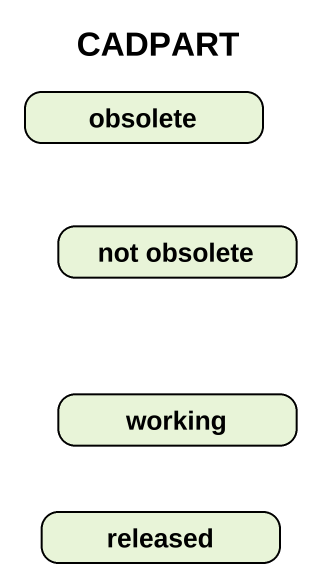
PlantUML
@startuml
title CADPART
hide empty description
state obsolete
state "not obsolete" as not_obsolete
state working
state released
@enduml
